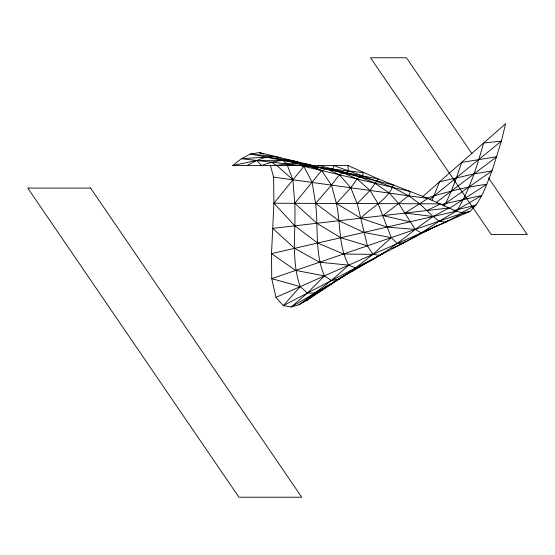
<?xml version="1.0" encoding="UTF-8"?>
<svg xmlns="http://www.w3.org/2000/svg" width="555" height="555" viewBox="0 0 555 555"><rect width="100%" height="100%" fill="white"/><g stroke="black" fill="none" stroke-linecap="round" stroke-linejoin="round"><path stroke-width="0.83" d="M270.431 165.487L273.608 177.135L273.92 203.22L271.513 253.642L271.735 278.631L275.974 297.369L283.293 305.652L291.16 306.984L298.791 304.841L306.873 300.269L345.106 275.148M432.005 200.522L439.546 181.79L474.039 173.895L492.063 170.85L501.373 141.13L505.626 123.682L422.702 196.602M444.187 206.196C451.402 192.217 456.855 177.406 461.573 162.421L496.829 156.69L436.75 202.041M456.439 211.49C469.44 190.531 477.009 166.673 483.599 143.051L501.373 141.13L429.514 199.613M442.959 205.163L492.063 170.85C486.201 184.981 481.782 200.931 469.912 211.372L463.043 212.988L456.182 211.184L439.13 221.195L421.425 232.871L403.818 242.792L397.186 243.624L391.303 237.602L378.031 203.616L370.06 190.455L357.136 178.981L343.17 172.848L326.437 168.803L321.636 170.586L294.74 203.303C296.169 231.033 290.751 259.9 300.213 286.623L307.401 293.082L314.983 293.047L322.302 289.772L328.088 285.513M385.101 252.067L379.71 255.362L372.939 254.37L343.476 254.017L317.682 243.028L294.774 225.829L273.92 203.22L303.883 166.396L302.426 165.633M429.043 228.972L427.919 230.221L421.425 232.871L415.216 229.402L386.932 227.106L360.896 218.171L336.385 203.463L331.481 185.127L321.636 170.586L314.179 166.944M372.939 254.37L367.389 245.809L357.205 203.539L370.06 190.455L378.316 178.981L427.933 198.447L456.182 211.184L271.513 253.642L295.649 270.424L324.46 275.87L331.501 280.511L338.807 279.109L355.609 267.933L372.939 254.37L391.303 237.602L363.844 232.413L338.855 220.724L315.566 203.38L312.188 182.463L303.883 166.396L301.448 165.536M405.754 241.148L403.818 242.792L391.733 248.668M360.896 218.171C371.302 207.077 387.945 199.973 393.37 184.995L322.254 167.79M365.058 263.16L362.623 265.179L345.807 274.704L348.658 272.88M415.216 229.402C396.763 244.131 377.615 258.956 355.609 267.933L348.7 265.124L319.562 262.217L294.594 248.335L272.734 228.382L449.05 207.965L433.094 216.492L415.216 229.402L398.851 203.699L389.353 193.119L374.889 183.178L359.904 176.899L346.334 172.737L319.146 165.494L317.675 167.444L304.75 165.494L290.348 165.494L287.143 163.954L282.377 160.249L256.611 160.464L232.753 165.494L241.349 158.723L250.395 154.006L259.497 152.611L313.887 165.765M311.327 296.786L306.873 300.269L327.214 286.054M312.604 295.794L313.873 294.802M447.788 220.633L445.665 222.125L422.306 232.476M449.099 208.493L486.853 184.295C466.214 186.834 445.991 192.009 426.219 198.378M333.611 281.961L345.092 275.134L298.791 304.841L331.501 280.511L348.7 265.124C338.189 246.399 340.86 223.901 336.385 203.463L350.774 187.791L357.136 178.981L359.904 176.899L362.325 175.859L392.642 187.368L408.646 195.783L419.677 203.775L433.094 216.492L439.13 221.195L445.665 222.125L463.043 212.988L271.735 278.631L300.213 286.623L283.293 305.652L436.958 225.503M382.721 253.42L291.16 306.984L307.401 293.082L324.46 275.87C314.491 253.108 318.542 227.495 315.566 203.38L331.481 185.127L339.389 174.783L343.17 172.848L346.334 172.737L348.207 170.933L347.943 165.494L232.753 165.494M454.933 211.177L481.733 195.499L441.648 204.413M247.155 165.494C256.958 160.034 268.995 153.707 280.303 158.092M461.066 212.933L476.128 205.073L453.803 210.574M427.017 210.511L440.497 203.858L273.92 203.22M275.974 297.369L469.912 211.372L463.404 213.654M301.975 163.815C289.093 157.481 274.385 160.797 261.551 165.494L256.611 160.464M312.028 165.626C300.373 161.887 287.83 163.787 275.953 165.494L271.881 162.213M312.652 166.382L302.413 165.702L298.368 163.371M433.094 216.492L404.977 213.065L427.933 198.447L273.608 177.135M282.377 160.249L309.704 164.752L311.938 165.848M315.968 166.798L326.437 168.803L339.389 174.783L350.774 187.791L357.205 203.539M310.148 165.674L250.395 154.006L276.237 156.656L277.646 157.447M318.563 167.312L378.316 178.981L347.943 165.494M410.013 221.799L382.936 215.618L408.646 195.783L410.388 191.565L298.236 165.057M315.184 166.729L330.343 169.615L332.945 169.192L333.548 165.494L362.325 175.859L363.476 172.681L241.349 158.723L266.386 157.127L292.971 160.707L296.606 162.601M367.389 245.809L340.763 237.72L316.815 223.276L294.74 203.303L292.901 179.799L287.365 165.397M309.35 166.354L321.636 170.586M263.535 154.061L259.497 152.611L260.982 153.506M276.126 164.884L292.901 179.799M471.993 153.7L406.461 57.776L370.532 57.776L491.321 234.585L527.25 234.585L488.615 178.037M90.576 188.069L27.75 188.069L238.941 497.224L301.767 497.224L90.576 188.069"/></g></svg>
